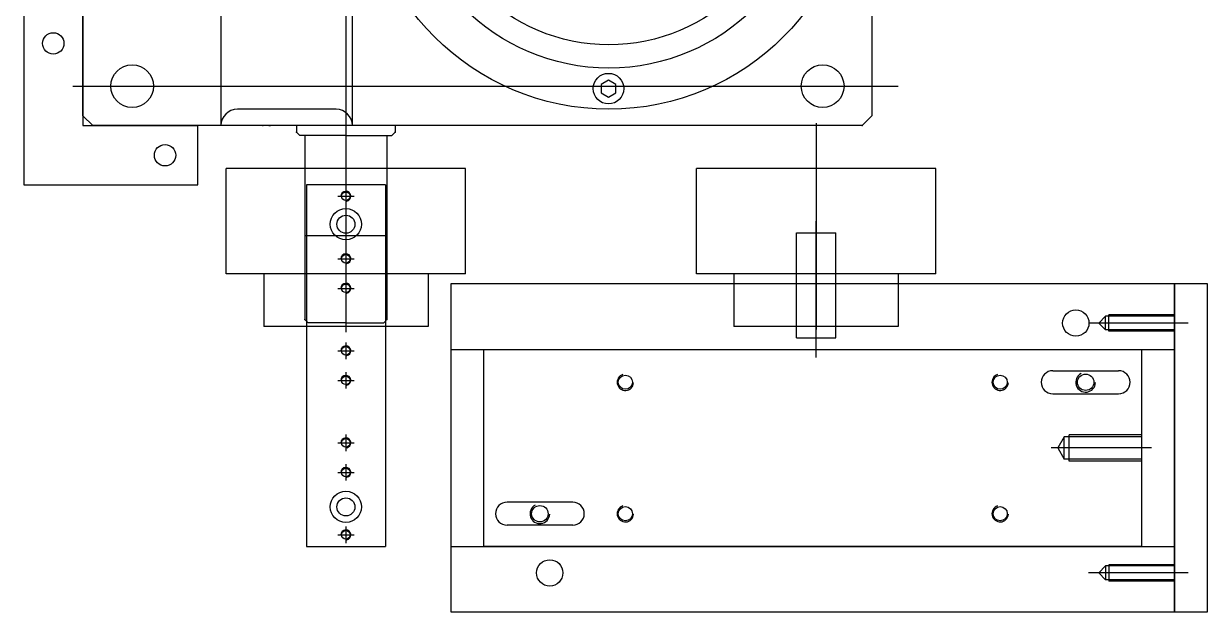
# Model space of a CAD drawing. Extents: x 109 to 2457, y -4282 to -1900.
# Drawn here: x 123 to 843, y -2696 to -2338 of the extents above; entities that cross this region are included whole.
import ezdxf

# ---------------------------------------------------------------- set-up
doc = ezdxf.new("R2010")
doc.units = 0
doc.header["$LTSCALE"] = 14
doc.header["$MEASUREMENT"] = 0
doc.layers.add('DRAWLAYER', color=7, linetype='CONTINUOUS')
doc.layers.add('ML04-4X6000', color=74, linetype='CONTINUOUS')

# ---------------------------------------------------------------- blocks, each defined once
blk = doc.blocks.new('032038A__U')
at = {"layer": 'DRAWLAYER', "color": 7, "linetype": 'CONTINUOUS'}
for p, q in [((382.7, -2496.06), (822.7, -2496.06)), ((382.7, -2696.06), (382.7, -2496.06)), ((822.7, -2496.06), (822.7, -2696.06)), ((780.7, -2515.86), (776.7, -2520.06)), ((822.7, -2515.86), (780.7, -2515.86)), ((780.7, -2524.26), (780.7, -2515.86)), ((822.7, -2515.06), (782.7, -2515.06)), ((782.7, -2525.06), (782.7, -2515.06)), ((831.03, -2520.06), (770.42, -2520.06)), ((776.7, -2520.06), (780.7, -2524.26)), ((822.7, -2524.26), (780.7, -2524.26)), ((822.7, -2525.06), (782.7, -2525.06)), ((382.7, -2536.06), (822.7, -2536.06)), ((382.7, -2656.06), (822.7, -2656.06)), ((776.7, -2672.06), (780.7, -2667.86)), ((780.7, -2667.86), (780.7, -2676.26)), ((822.7, -2667.86), (780.7, -2667.86)), ((782.7, -2667.06), (782.7, -2677.06)), ((822.7, -2667.06), (782.7, -2667.06)), ((831.03, -2672.06), (770.42, -2672.06)), ((780.7, -2676.26), (776.7, -2672.06)), ((822.7, -2676.26), (780.7, -2676.26)), ((822.7, -2677.06), (782.7, -2677.06)), ((822.7, -2696.06), (382.7, -2696.06))]:
    blk.add_line(p, q, dxfattribs=at)
for centre, radius in [((762.7, -2520.06), 8), ((768.7, -2556.06), 5), ((436.7, -2636.06), 5), ((442.7, -2672.06), 8)]:
    blk.add_circle(centre, radius, dxfattribs=at)
for centre in [(768.7, -2556.06), (436.7, -2636.06)]:
    blk.add_arc(centre, 6, 118.02968, 357.80933, dxfattribs=at)
blk = doc.blocks.new('082044A__U')
at = {"layer": 'DRAWLAYER', "color": 3, "linetype": 'CONTINUOUS'}
for p, q in [((402.7, -2536.06), (802.7, -2536.06)), ((402.7, -2656.06), (402.7, -2536.06)), ((802.7, -2536.06), (802.7, -2656.06)), ((748.7, -2549.06), (788.7, -2549.06)), ((748.7, -2563.06), (788.7, -2563.06)), ((755.7, -2589.31), (751.7, -2596.06)), ((802.7, -2589.31), (755.7, -2589.31)), ((755.7, -2602.81), (755.7, -2589.31)), ((802.7, -2588.06), (758.7, -2588.06)), ((758.7, -2604.06), (758.7, -2588.06)), ((751.7, -2596.06), (755.7, -2602.81)), ((802.7, -2602.81), (755.7, -2602.81)), ((802.7, -2604.06), (758.7, -2604.06)), ((456.7, -2629.06), (416.7, -2629.06)), ((456.7, -2643.06), (416.7, -2643.06)), ((802.7, -2656.06), (402.7, -2656.06))]:
    blk.add_line(p, q, dxfattribs=at)
at = {"layer": 'DRAWLAYER', "color": 3, "linetype": 'CONTINUOUS', "ltscale": 2}
blk.add_line((808.83, -2596.06), (747.73, -2596.06), dxfattribs=at)
at = {"layer": 'DRAWLAYER', "color": 3, "linetype": 'CONTINUOUS'}
for centre in [(488.7, -2556.06), (716.7, -2556.06), (488.7, -2636.06), (716.7, -2636.06)]:
    blk.add_circle(centre, 4.3, dxfattribs=at)
for centre, radius, start, end in [((488.7, -2556.06), 5, 107.89473, 356.20263), ((716.7, -2556.06), 5, 107.89473, 356.20263), ((748.7, -2556.06), 7, 90, 270), ((788.7, -2556.06), 7, 270, 90), ((416.7, -2636.06), 7, 90, 270), ((456.7, -2636.06), 7, 270, 90), ((488.7, -2636.06), 5, 107.89473, 356.20263), ((716.7, -2636.06), 5, 107.89473, 356.20263)]:
    blk.add_arc(centre, radius, start, end, dxfattribs=at)
blk = doc.blocks.new('080143__U')
at = {"layer": 'DRAWLAYER', "color": 6, "linetype": 'CONTINUOUS'}
for p, q in [((822.7, -2696.06), (822.7, -2496.06)), ((822.7, -2496.06), (842.7, -2496.06)), ((842.7, -2496.06), (842.7, -2696.06)), ((842.7, -2696.06), (822.7, -2696.06))]:
    blk.add_line(p, q, dxfattribs=at)
blk = doc.blocks.new('MJ19-8X02A__U')
at = {"layer": 'DRAWLAYER', "color": 6, "linetype": 'CONTINUOUS'}
for p, q in [((604.7, -2398.32), (604.7, -2523.96)), ((391.47, -2426.06), (245.93, -2426.06)), ((245.93, -2490.06), (245.93, -2426.06)), ((391.47, -2490.06), (391.47, -2426.06)), ((677.47, -2426.06), (531.93, -2426.06)), ((531.93, -2490.06), (531.93, -2426.06)), ((677.47, -2490.06), (677.47, -2426.06)), ((391.47, -2490.06), (245.93, -2490.06)), ((391.47, -2490.06), (245.93, -2490.06)), ((268.7, -2490.06), (268.7, -2522.06)), ((368.7, -2490.06), (368.7, -2522.06)), ((677.47, -2490.06), (531.93, -2490.06)), ((677.47, -2490.06), (531.93, -2490.06)), ((554.7, -2490.06), (554.7, -2522.06)), ((654.7, -2490.06), (654.7, -2522.06)), ((368.7, -2522.06), (268.7, -2522.06)), ((654.7, -2522.06), (554.7, -2522.06))]:
    blk.add_line(p, q, dxfattribs=at)
blk = doc.blocks.new('ML06-MSA0__U')
at = {"layer": 'DRAWLAYER', "color": 2, "linetype": 'CONTINUOUS'}
for p, q in [((604.7, -2540.92), (604.7, -2457.98)), ((592.7, -2529.06), (592.7, -2465.06)), ((592.7, -2465.06), (616.7, -2465.06)), ((616.7, -2529.06), (616.7, -2465.06)), ((592.7, -2529.06), (616.7, -2529.06))]:
    blk.add_line(p, q, dxfattribs=at)
blk = doc.blocks.new('ML04-4X6000__U')
at = {"layer": 'DRAWLAYER', "color": 74, "linetype": 'CONTINUOUS'}
for p, q in [((318.7, -1950.53), (318.7, -2525.65)), ((293.7, -1961.92), (295.7, -1959.92)), ((293.7, -2073.92), (293.7, -1961.92)), ((318.7, -1959.92), (295.7, -1959.92)), ((318.7, -1959.92), (341.7, -1959.92)), ((343.7, -1961.92), (341.7, -1959.92)), ((343.7, -2073.92), (343.7, -1961.92)), ((164.7, -2079.92), (158.7, -2085.92)), ((164.7, -2079.92), (242.7, -2079.92)), ((242.7, -2079.92), (242.7, -2399.92)), ((322.7, -2079.92), (242.7, -2079.92)), ((271.89, -2079.92), (272.94, -2079.92)), ((290.7, -2073.92), (288.7, -2075.92)), ((288.7, -2079.92), (288.7, -2075.92)), ((318.7, -2073.92), (290.7, -2073.92)), ((318.7, -2073.92), (346.7, -2073.92)), ((322.7, -2399.92), (322.7, -2079.92)), ((322.7, -2079.92), (632.7, -2079.92)), ((346.7, -2073.92), (348.7, -2075.92)), ((348.7, -2079.92), (348.7, -2075.92)), ((638.7, -2085.92), (632.7, -2079.92)), ((158.7, -2159.92), (158.7, -2085.92)), ((638.7, -2085.92), (638.7, -2159.92)), ((312.7, -2089.92), (252.7, -2089.92)), ((152.7, -2103.92), (654.7, -2103.92)), ((158.7, -2159.92), (208.7, -2159.92)), ((168.7, -2309.92), (168.7, -2169.92)), ((628.7, -2309.92), (628.7, -2169.92)), ((228.7, -2299.92), (228.7, -2179.92)), ((152.7, -2239.92), (654.7, -2239.92)), ((208.7, -2319.92), (158.7, -2319.92)), ((158.7, -2393.92), (158.7, -2319.92)), ((638.7, -2319.92), (638.7, -2393.92)), ((152.7, -2375.92), (654.7, -2375.92)), ((312.7, -2389.92), (252.7, -2389.92)), ((164.7, -2399.92), (158.7, -2393.92)), ((638.7, -2393.92), (632.7, -2399.92)), ((242.7, -2399.92), (164.7, -2399.92)), ((322.7, -2399.92), (242.7, -2399.92)), ((271.89, -2399.92), (272.94, -2399.92)), ((288.7, -2399.92), (288.7, -2403.92)), ((290.7, -2405.92), (288.7, -2403.92)), ((632.7, -2399.92), (322.7, -2399.92)), ((346.7, -2405.92), (348.7, -2403.92)), ((348.7, -2399.92), (348.7, -2403.92)), ((318.7, -2405.92), (290.7, -2405.92)), ((293.7, -2405.92), (293.7, -2517.92)), ((318.7, -2405.92), (346.7, -2405.92)), ((343.7, -2405.92), (343.7, -2517.92)), ((343.7, -2467.02), (293.7, -2467.02)), ((293.7, -2517.92), (295.7, -2519.92)), ((318.7, -2519.92), (295.7, -2519.92)), ((318.7, -2519.92), (341.7, -2519.92)), ((343.7, -2517.92), (341.7, -2519.92))]:
    blk.add_line(p, q, dxfattribs=at)
for centre, radius in [((188.7, -2103.92), 13), ((478.7, -2239.92), 150), ((478.96, -2102.45), 9.29), ((608.7, -2103.92), 13), ((478.7, -2239.92), 125), ((478.7, -2239.92), 110.8), ((478.7, -2239.92), 90), ((478.7, -2174.92), 5.13), ((478.7, -2239.92), 45), ((422.41, -2207.42), 5.13), ((534.99, -2207.42), 5.13), ((341.23, -2239.66), 9.29), ((616.17, -2240.18), 9.29), ((422.41, -2272.42), 5.13), ((534.99, -2272.42), 5.13), ((478.7, -2304.92), 5.13), ((188.7, -2375.92), 13), ((478.44, -2377.39), 9.29), ((608.7, -2375.92), 13)]:
    blk.add_circle(centre, radius, dxfattribs=at)
for centre, radius, start, end in [((252.7, -2079.92), 10, 180, 270), ((312.7, -2079.92), 10, 270, 0), ((158.7, -2169.92), 10, 0, 90), ((208.7, -2179.92), 20, 0, 90), ((638.7, -2169.92), 10, 90, 180), ((208.7, -2299.92), 20, 270, 0), ((158.7, -2309.92), 10, 270, 0), ((638.7, -2309.92), 10, 180, 270), ((252.7, -2399.92), 10, 90, 180), ((312.7, -2399.92), 10, 0, 90)]:
    blk.add_arc(centre, radius, start, end, dxfattribs=at)
for p in [(268.14, -2079.92), (654.7, -2239.92), (268.14, -2399.92), (288.7, -2403.92), (348.7, -2403.92), (632.7, -2399.92), (293.7, -2517.92), (343.7, -2517.92)]:
    blk.add_point(p, dxfattribs=at)
at = {"layer": 'ML04-4X6000', "linetype": 'CONTINUOUS'}
for points in [[(483.38, -2099.89), (478.96, -2097.34), (474.53, -2099.89), (474.53, -2105), (478.96, -2107.56), (483.38, -2105)], [(338.68, -2235.24), (336.12, -2239.66), (338.68, -2244.08), (343.78, -2244.08), (346.34, -2239.66), (343.78, -2235.24)], [(618.72, -2244.6), (621.28, -2240.18), (618.72, -2235.75), (613.62, -2235.75), (611.06, -2240.18), (613.62, -2244.6)], [(474.02, -2379.94), (478.44, -2382.5), (482.86, -2379.94), (482.86, -2374.83), (478.44, -2372.28), (474.02, -2374.83)]]:
    blk.add_lwpolyline(points, close=True, dxfattribs=at)
blk = doc.blocks.new('MJ19-8X02__U')
at = {"layer": 'DRAWLAYER', "color": 240, "linetype": 'CONTINUOUS'}
for p, q in [((294.7, -2435.92), (294.7, -2655.92)), ((342.7, -2435.92), (294.7, -2435.92)), ((318.69, -2437.92), (318.7, -2447.92)), ((342.7, -2435.92), (342.7, -2655.92)), ((313.7, -2442.93), (323.7, -2442.92)), ((318.69, -2475.92), (318.7, -2485.92)), ((313.7, -2480.93), (323.7, -2480.92)), ((318.69, -2493.92), (318.7, -2503.92)), ((313.7, -2498.93), (323.7, -2498.92)), ((318.69, -2531.92), (318.7, -2541.92)), ((313.7, -2536.93), (323.7, -2536.92)), ((313.7, -2554.93), (323.7, -2554.92)), ((318.69, -2549.92), (318.7, -2559.92)), ((318.69, -2587.92), (318.7, -2597.92)), ((313.7, -2592.93), (323.7, -2592.92)), ((318.69, -2605.92), (318.7, -2615.92)), ((313.7, -2610.93), (323.7, -2610.92)), ((313.7, -2648.93), (323.7, -2648.92)), ((318.69, -2643.92), (318.7, -2653.92)), ((294.7, -2655.92), (342.7, -2655.92))]:
    blk.add_line(p, q, dxfattribs=at)
for centre, radius in [((318.7, -2442.92), 2.6), ((318.7, -2459.92), 9.5), ((318.7, -2459.92), 5.5), ((318.7, -2480.92), 2.6), ((318.7, -2498.92), 2.6), ((318.7, -2536.92), 2.6), ((318.7, -2554.92), 2.6), ((318.7, -2592.92), 2.6), ((318.7, -2610.92), 2.6), ((318.7, -2631.92), 9.5), ((318.7, -2631.92), 5.5), ((318.7, -2648.92), 2.6)]:
    blk.add_circle(centre, radius, dxfattribs=at)
for centre in [(318.7, -2442.92), (318.7, -2480.92), (318.7, -2498.92), (318.7, -2536.92), (318.7, -2554.92), (318.7, -2592.92), (318.7, -2610.92), (318.7, -2648.92)]:
    blk.add_arc(centre, 3, 280.09125, 180.09125, dxfattribs=at)
blk = doc.blocks.new('MJ14-8X02__U')
at = {"layer": 'DRAWLAYER', "color": 5, "linetype": 'CONTINUOUS'}
for p, q in [((674.7, -2043.92), (568.7, -2043.92)), ((568.7, -2043.92), (568.7, -2079.92)), ((674.7, -2149.92), (674.7, -2043.92)), ((638.7, -2079.92), (568.7, -2079.92)), ((638.7, -2149.92), (638.7, -2079.92)), ((638.7, -2149.92), (674.7, -2149.92)), ((122.7, -2329.92), (122.7, -2435.92)), ((158.7, -2329.92), (122.7, -2329.92)), ((158.7, -2329.92), (158.7, -2399.92)), ((158.7, -2399.92), (228.7, -2399.92)), ((228.7, -2435.92), (228.7, -2399.92)), ((122.7, -2435.92), (228.7, -2435.92))]:
    blk.add_line(p, q, dxfattribs=at)
for centre in [(588.7, -2061.92), (656.7, -2129.92), (140.7, -2349.92), (208.7, -2417.92)]:
    blk.add_circle(centre, 6.5, dxfattribs=at)

msp = doc.modelspace()

# ---------------------------------------------------------------- block references
at = {"layer": 'DRAWLAYER', "color": 7, "linetype": 'CONTINUOUS'}
for name in ['ML04-4X6000__U', 'MJ14-8X02__U', 'MJ19-8X02A__U', 'MJ19-8X02__U', 'ML06-MSA0__U', '032038A__U', '080143__U', '082044A__U']:
    msp.add_blockref(name, (0, 0), dxfattribs=at)

doc.saveas('drawing.dxf')
